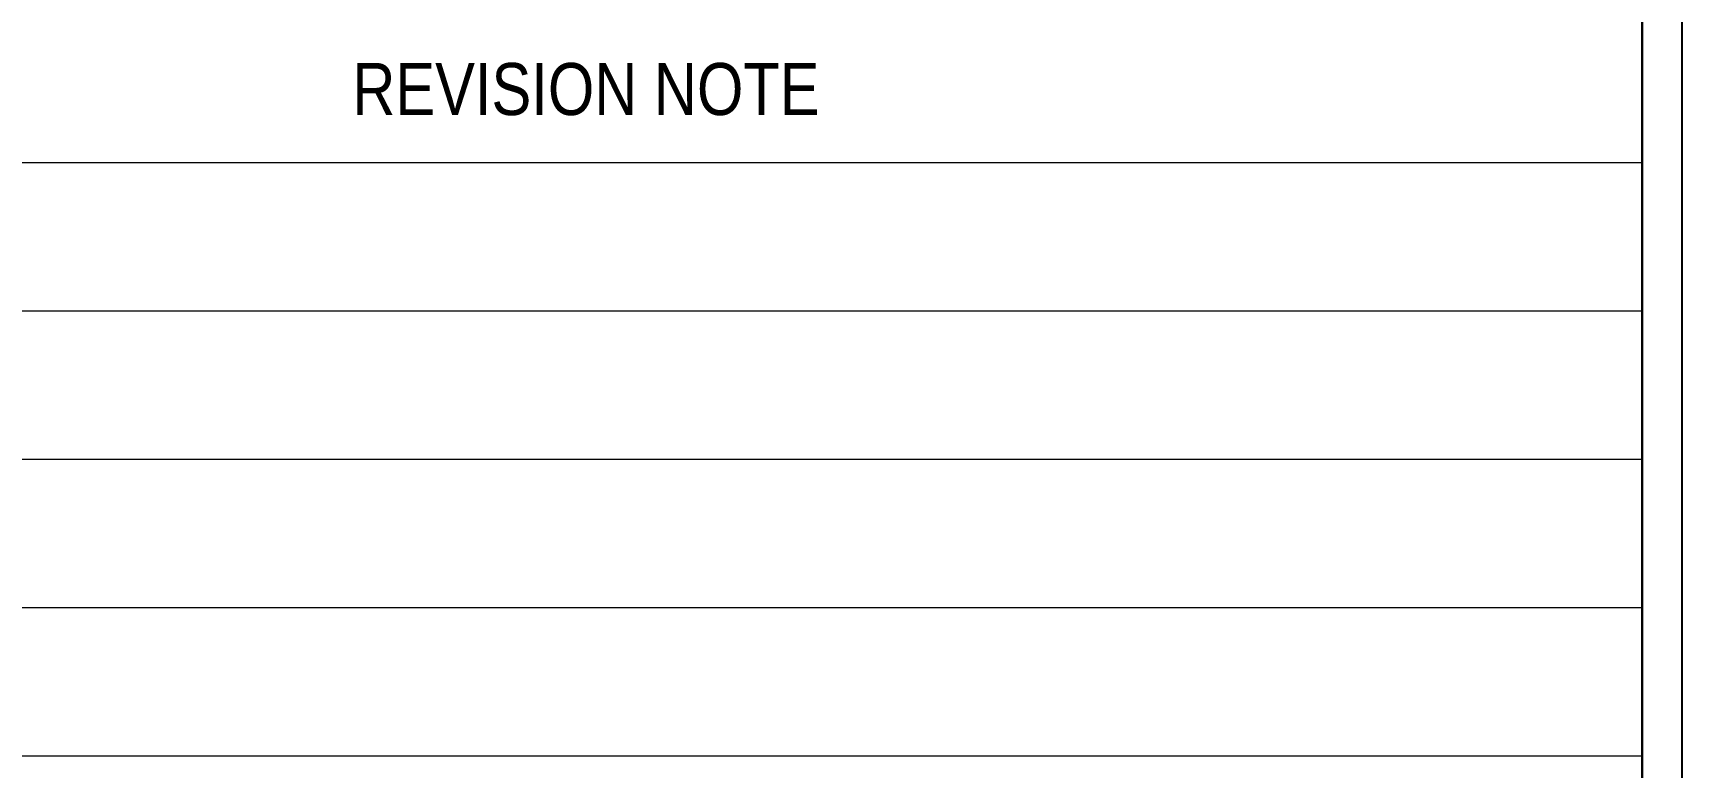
# Model space of a CAD drawing. Header units: millimetres. Extents: x 35733 to 152955, y -166738 to 54280.
# Drawn here: x 115990 to 123434, y 22714 to 26029 of the extents above; entities that cross this region are included whole.
import ezdxf

# ---------------------------------------------------------------- set-up
doc = ezdxf.new("R2010")
doc.units = ezdxf.units.MM
doc.header["$LTSCALE"] = 100
doc.layers.add('D-sheet', color=42, linetype='Continuous', lineweight=13)
doc.layers.add('SHEET', color=7, linetype='Continuous')
doc.styles.add('STYLE3', font='ARIALN.TTF')

msp = doc.modelspace()

# ---------------------------------------------------------------- linework, layer by layer
at = {"color": 5}
msp.add_lwpolyline([(123434.4, 0), (123434.4, 53630.7), (47323, 53630.7), (47323, 0)], close=True, dxfattribs=at)
at = {"color": 6}
msp.add_lwpolyline([(123254.4, 180), (123254.4, 53450.8), (47503, 53450.8), (47503, 180)], close=True, dxfattribs=at)
at = {"color": 0, "linetype": 'ByBlock'}
msp.add_lwpolyline([(111647.4, 53450.8), (123254.4, 53450.8), (123254.4, 180), (111647.4, 180)], close=True, dxfattribs=at)
at = {"layer": 'D-sheet'}
for p, q in [((111647.4, 25444.5), (123254.4, 25444.5)), ((111647.4, 25444.5), (123254.4, 25444.5)), ((111647.4, 24774.5), (123254.4, 24774.5)), ((111647.4, 24104.5), (123254.4, 24104.5)), ((111647.4, 23434.5), (123254.4, 23434.5)), ((111647.4, 22764.5, 0), (123254.4, 22764.5, 0))]:
    msp.add_line(p, q, dxfattribs=at)

# ---------------------------------------------------------------- texts
at = {"layer": 'SHEET', "style": 'STYLE3'}
msp.add_text('REVISION NOTE', height=235.05, dxfattribs=at).set_placement((117432, 25658.3, 0))

doc.saveas('drawing.dxf')
